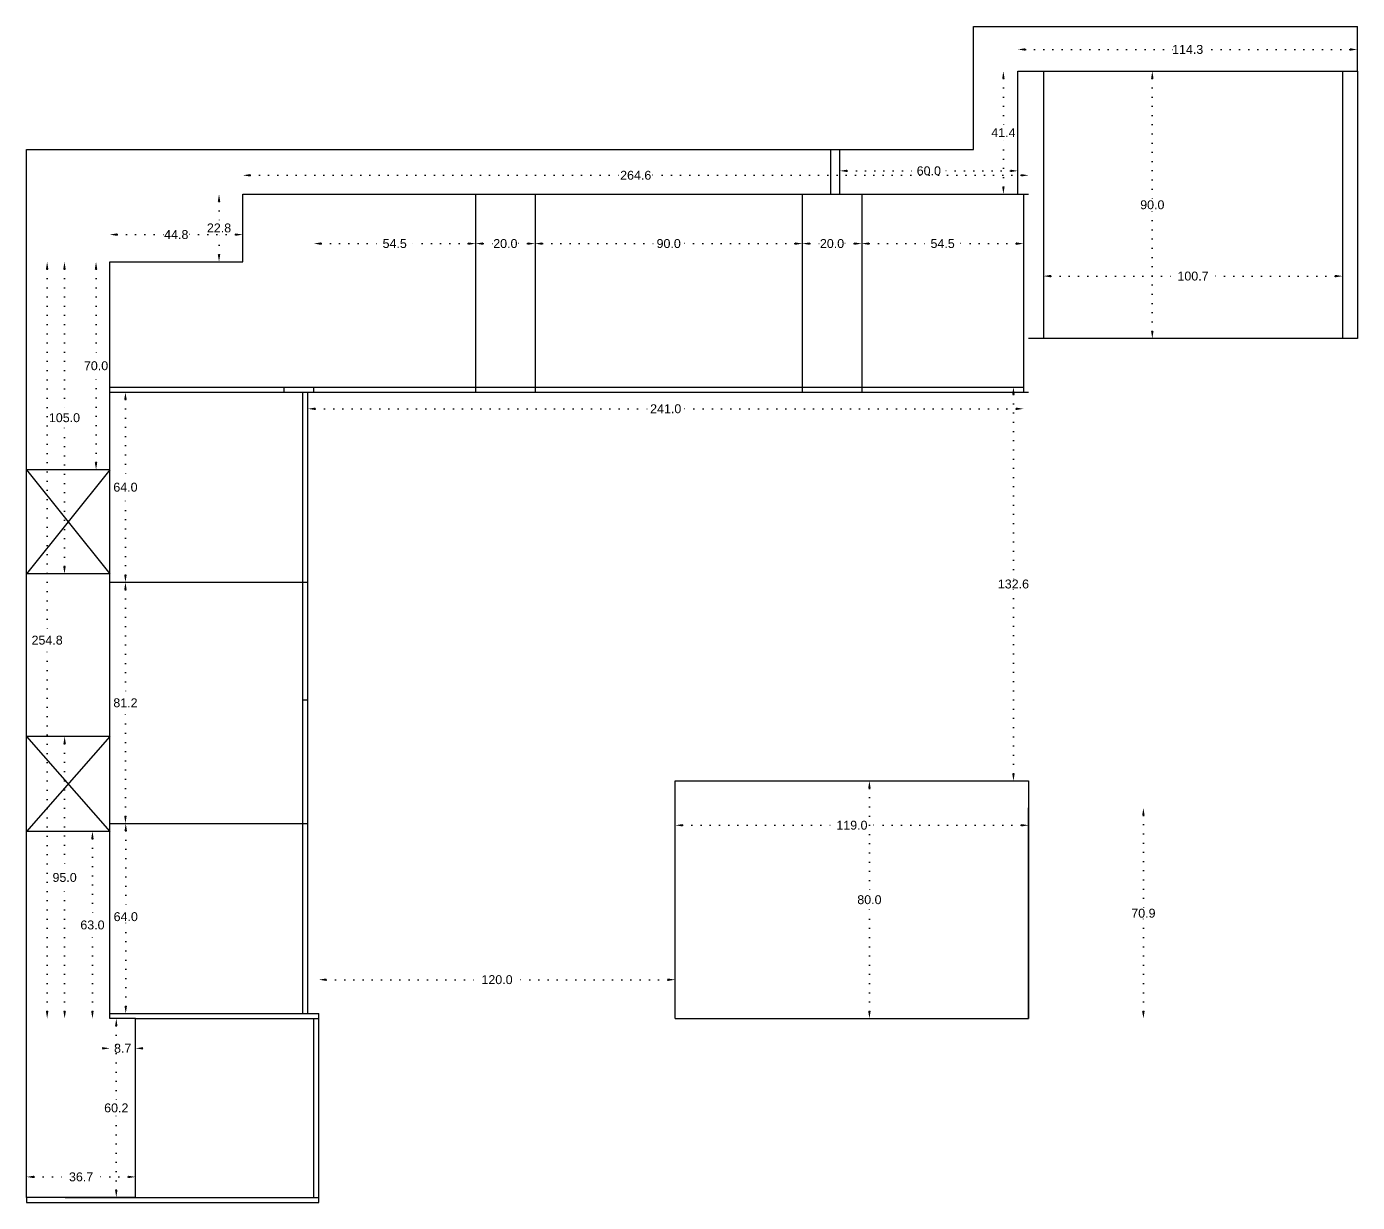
# Model space of a CAD drawing. Header units: centimetres. Extents: x 352 to 5210, y 215 to 1337.
# Drawn here: x 1857 to 2305.1, y 932.6 to 1328.5 of the extents above; entities that cross this region are included whole.
import ezdxf

# ---------------------------------------------------------------- set-up
doc = ezdxf.new("R2010")
doc.units = ezdxf.units.CM
doc.header["$MEASUREMENT"] = 0
doc.linetypes.add('ACAD_ISO07W100', pattern=[3, 0, -3])
doc.styles.get("Standard").update_dxf_attribs({"font": 'arial.ttf'})
doc.dimstyles.get("Standard").update_dxf_attribs({"dimtxt": 3, "dimasz": 2.5, "dimexe": 0.18, "dimexo": 0.0625, "dimgap": 0.09, "dimtad": 0, "dimtih": 1, "dimtoh": 1, "dimdec": 1, "dimzin": 0, "dimdsep": 46, "dimtxsty": 'Standard', "dimcen": 0.09, "dimse1": 1, "dimse2": 1, "dimadec": 0, "dimazin": 0, "dimtfac": 1, "dimtdec": 1, "dimtofl": 0, "dimtmove": 0, "dimatfit": 3, "dimfxl": 1, "dimtolj": 1, "dimtzin": 0, "dimarcsym": 0})

# ---------------------------------------------------------------- blocks, each defined once
blk = doc.blocks.new('*D87')
at = {"color": 0, "linetype": 'ACAD_ISO07W100', "lineweight": -2, "transparency": 16777216}
for p, q in [((1887.15, 992.01), (1887.15, 966.03)), ((1887.15, 936.81), (1887.15, 962.79))]:
    blk.add_line(p, q, dxfattribs=at)
at = {"color": 0, "transparency": 16777216}
for points in [[(1886.73, 992.01), (1887.56, 992.01), (1887.15, 994.51)], [(1886.73, 936.81), (1887.56, 936.81), (1887.15, 934.31)]]:
    blk.add_solid(points, dxfattribs=at)
at = {"layer": 'Defpoints', "color": 0, "transparency": 16777216}
for p in [(1887.15, 994.51), (1893.65, 994.51), (1893.65, 934.31)]:
    blk.add_point(p, dxfattribs=at)
at = {"color": 0, "transparency": 16777216, "insert": (1887.15, 964.41), "char_height": 3, "attachment_point": 5}
blk.add_mtext('\\A1;60.2', dxfattribs=at)
blk = doc.blocks.new('*D88')
at = {"color": 0, "linetype": 'ACAD_ISO07W100', "lineweight": -2, "transparency": 16777216}
for p, q in [((1859.45, 941.19), (1871.32, 941.19)), ((1891.15, 941.19), (1879.29, 941.19))]:
    blk.add_line(p, q, dxfattribs=at)
at = {"color": 0, "transparency": 16777216}
for points in [[(1859.45, 941.6), (1859.45, 940.77), (1856.95, 941.19)], [(1891.15, 941.6), (1891.15, 940.77), (1893.65, 941.19)]]:
    blk.add_solid(points, dxfattribs=at)
at = {"layer": 'Defpoints', "color": 0, "transparency": 16777216}
for p in [(1893.65, 941.19), (1856.95, 934.31), (1893.65, 934.31)]:
    blk.add_point(p, dxfattribs=at)
at = {"color": 0, "transparency": 16777216, "insert": (1875.3, 941.19), "char_height": 3, "attachment_point": 5}
blk.add_mtext('\\A1;36.7', dxfattribs=at)
blk = doc.blocks.new('*D89')
at = {"color": 0, "linetype": 'ACAD_ISO07W100', "lineweight": -2, "transparency": 16777216}
for p, q in [((1879.12, 1055.01), (1879.12, 1027.63)), ((1879.12, 997.01), (1879.12, 1024.39))]:
    blk.add_line(p, q, dxfattribs=at)
at = {"color": 0, "transparency": 16777216}
for points in [[(1878.7, 1055.01), (1879.53, 1055.01), (1879.12, 1057.51)], [(1878.7, 997.01), (1879.53, 997.01), (1879.12, 994.51)]]:
    blk.add_solid(points, dxfattribs=at)
at = {"layer": 'Defpoints', "color": 0, "transparency": 16777216}
for p in [(1884.95, 1057.51), (1879.12, 994.51), (1884.95, 994.51)]:
    blk.add_point(p, dxfattribs=at)
at = {"color": 0, "transparency": 16777216, "insert": (1879.12, 1026.01), "char_height": 3, "attachment_point": 5}
blk.add_mtext('\\A1;63.0', dxfattribs=at)
blk = doc.blocks.new('*D90')
at = {"color": 0, "linetype": 'ACAD_ISO07W100', "lineweight": -2, "transparency": 16777216}
for p, q in [((1869.75, 1087.01), (1869.75, 1043.63)), ((1869.75, 997.01), (1869.75, 1040.39))]:
    blk.add_line(p, q, dxfattribs=at)
at = {"color": 0, "transparency": 16777216}
for points in [[(1869.34, 1087.01), (1870.17, 1087.01), (1869.75, 1089.51)], [(1869.34, 997.01), (1870.17, 997.01), (1869.75, 994.51)]]:
    blk.add_solid(points, dxfattribs=at)
at = {"layer": 'Defpoints', "color": 0, "transparency": 16777216}
for p in [(1884.95, 1089.51), (1869.75, 994.51), (1884.95, 994.51)]:
    blk.add_point(p, dxfattribs=at)
at = {"color": 0, "transparency": 16777216, "insert": (1869.75, 1042.01), "char_height": 3, "attachment_point": 5}
blk.add_mtext('\\A1;95.0', dxfattribs=at)
blk = doc.blocks.new('*D91')
at = {"color": 0, "linetype": 'ACAD_ISO07W100', "lineweight": -2, "transparency": 16777216}
for p, q in [((1880.33, 1246.81), (1880.33, 1215.93)), ((1880.33, 1181.81), (1880.33, 1212.69))]:
    blk.add_line(p, q, dxfattribs=at)
at = {"color": 0, "transparency": 16777216}
for points in [[(1879.91, 1246.81), (1880.75, 1246.81), (1880.33, 1249.31)], [(1879.91, 1181.81), (1880.75, 1181.81), (1880.33, 1179.31)]]:
    blk.add_solid(points, dxfattribs=at)
at = {"layer": 'Defpoints', "color": 0, "transparency": 16777216}
for p in [(1880.33, 1249.31), (1884.95, 1249.31), (1884.95, 1179.31)]:
    blk.add_point(p, dxfattribs=at)
at = {"color": 0, "transparency": 16777216, "insert": (1880.33, 1214.31), "char_height": 3, "attachment_point": 5}
blk.add_mtext('\\A1;70.0', dxfattribs=at)
blk = doc.blocks.new('*D69')
at = {"color": 0, "linetype": 'ACAD_ISO07W100', "lineweight": -2, "transparency": 16777216}
for p, q in [((1869.7, 1246.81), (1869.7, 1198.43)), ((1869.7, 1146.81), (1869.7, 1195.19))]:
    blk.add_line(p, q, dxfattribs=at)
at = {"color": 0, "transparency": 16777216}
for points in [[(1869.28, 1246.81), (1870.12, 1246.81), (1869.7, 1249.31)], [(1869.28, 1146.81), (1870.12, 1146.81), (1869.7, 1144.31)]]:
    blk.add_solid(points, dxfattribs=at)
at = {"layer": 'Defpoints', "color": 0, "transparency": 16777216}
for p in [(1884.95, 1249.31), (1869.7, 1144.31), (1884.95, 1144.31)]:
    blk.add_point(p, dxfattribs=at)
at = {"color": 0, "transparency": 16777216, "insert": (1869.7, 1196.81), "char_height": 3, "attachment_point": 5}
blk.add_mtext('\\A1;105.0', dxfattribs=at)
blk = doc.blocks.new('*D70')
at = {"color": 0, "linetype": 'ACAD_ISO07W100', "lineweight": -2, "transparency": 16777216}
for p, q in [((2133.25, 1279.94), (2156.76, 1279.94)), ((2188.25, 1279.94), (2164.74, 1279.94))]:
    blk.add_line(p, q, dxfattribs=at)
at = {"color": 0, "transparency": 16777216}
for points in [[(2133.25, 1280.36), (2133.25, 1279.53), (2130.75, 1279.94)], [(2188.25, 1280.36), (2188.25, 1279.53), (2190.75, 1279.94)]]:
    blk.add_solid(points, dxfattribs=at)
at = {"layer": 'Defpoints', "color": 0, "transparency": 16777216}
for p in [(2130.75, 1279.94), (2130.75, 1272.11), (2190.75, 1272.11)]:
    blk.add_point(p, dxfattribs=at)
at = {"color": 0, "transparency": 16777216, "insert": (2160.75, 1279.94), "char_height": 3, "attachment_point": 5}
blk.add_mtext('\\A1;60.0', dxfattribs=at)
blk = doc.blocks.new('*D71')
at = {"color": 0, "linetype": 'ACAD_ISO07W100', "lineweight": -2, "transparency": 16777216}
for p, q in [((1863.86, 1246.81), (1863.86, 1123.53)), ((1863.86, 997.01), (1863.86, 1120.29))]:
    blk.add_line(p, q, dxfattribs=at)
at = {"color": 0, "transparency": 16777216}
for points in [[(1863.44, 1246.81), (1864.27, 1246.81), (1863.86, 1249.31)], [(1863.44, 997.01), (1864.27, 997.01), (1863.86, 994.51)]]:
    blk.add_solid(points, dxfattribs=at)
at = {"layer": 'Defpoints', "color": 0, "transparency": 16777216}
for p in [(1863.86, 1249.31), (1884.95, 1249.31), (1884.95, 994.51)]:
    blk.add_point(p, dxfattribs=at)
at = {"color": 0, "transparency": 16777216, "insert": (1863.86, 1121.91), "char_height": 3, "attachment_point": 5}
blk.add_mtext('\\A1;254.8', dxfattribs=at)
blk = doc.blocks.new('*D72')
at = {"color": 0, "linetype": 'ACAD_ISO07W100', "lineweight": -2, "transparency": 16777216}
for p, q in [((1882.45, 984.49), (1879.95, 984.49)), ((1896.15, 984.49), (1898.65, 984.49))]:
    blk.add_line(p, q, dxfattribs=at)
at = {"color": 0, "transparency": 16777216}
for points in [[(1882.45, 984.9), (1882.45, 984.07), (1884.95, 984.49)], [(1896.15, 984.9), (1896.15, 984.07), (1893.65, 984.49)]]:
    blk.add_solid(points, dxfattribs=at)
at = {"layer": 'Defpoints', "color": 0, "transparency": 16777216}
for p in [(1884.95, 994.51), (1893.65, 994.51), (1893.65, 984.49)]:
    blk.add_point(p, dxfattribs=at)
at = {"color": 0, "transparency": 16777216, "insert": (1889.3, 984.49), "char_height": 3, "attachment_point": 5}
blk.add_mtext('\\A1;8.7', dxfattribs=at)
blk = doc.blocks.new('*D73')
at = {"color": 0, "linetype": 'ACAD_ISO07W100', "lineweight": -2, "transparency": 16777216}
for p, q in [((1887.45, 1258.48), (1903.3, 1258.48)), ((1927.25, 1258.48), (1911.4, 1258.48))]:
    blk.add_line(p, q, dxfattribs=at)
at = {"color": 0, "transparency": 16777216}
for points in [[(1887.45, 1258.89), (1887.45, 1258.06), (1884.95, 1258.48)], [(1927.25, 1258.89), (1927.25, 1258.06), (1929.75, 1258.48)]]:
    blk.add_solid(points, dxfattribs=at)
at = {"layer": 'Defpoints', "color": 0, "transparency": 16777216}
for p in [(1929.75, 1258.48), (1884.95, 1249.31), (1929.75, 1249.31)]:
    blk.add_point(p, dxfattribs=at)
at = {"color": 0, "transparency": 16777216, "insert": (1907.35, 1258.48), "char_height": 3, "attachment_point": 5}
blk.add_mtext('\\A1;44.8', dxfattribs=at)
blk = doc.blocks.new('*D74')
at = {"color": 0, "linetype": 'ACAD_ISO07W100', "lineweight": -2, "transparency": 16777216}
for p, q in [((1921.74, 1269.61), (1921.74, 1262.33)), ((1921.74, 1251.81), (1921.74, 1259.09))]:
    blk.add_line(p, q, dxfattribs=at)
at = {"color": 0, "transparency": 16777216}
for points in [[(1921.32, 1269.61), (1922.15, 1269.61), (1921.74, 1272.11)], [(1921.32, 1251.81), (1922.15, 1251.81), (1921.74, 1249.31)]]:
    blk.add_solid(points, dxfattribs=at)
at = {"layer": 'Defpoints', "color": 0, "transparency": 16777216}
for p in [(1921.74, 1272.11), (1929.75, 1272.11), (1929.75, 1249.31)]:
    blk.add_point(p, dxfattribs=at)
at = {"color": 0, "transparency": 16777216, "insert": (1921.74, 1260.71), "char_height": 3, "attachment_point": 5}
blk.add_mtext('\\A1;22.8', dxfattribs=at)
blk = doc.blocks.new('*D75')
at = {"color": 0, "linetype": 'ACAD_ISO07W100', "lineweight": -2, "transparency": 16777216}
for p, q in [((1932.25, 1278.44), (2056.88, 1278.44)), ((2191.85, 1278.44), (2067.23, 1278.44))]:
    blk.add_line(p, q, dxfattribs=at)
at = {"color": 0, "transparency": 16777216}
for points in [[(1932.25, 1278.86), (1932.25, 1278.03), (1929.75, 1278.44)], [(2191.85, 1278.86), (2191.85, 1278.03), (2194.35, 1278.44)]]:
    blk.add_solid(points, dxfattribs=at)
at = {"layer": 'Defpoints', "color": 0, "transparency": 16777216}
for p in [(2194.35, 1278.44), (1929.75, 1272.11), (2194.35, 1272.11)]:
    blk.add_point(p, dxfattribs=at)
at = {"color": 0, "transparency": 16777216, "insert": (2062.05, 1278.44), "char_height": 3, "attachment_point": 5}
blk.add_mtext('\\A1;264.6', dxfattribs=at)
blk = doc.blocks.new('*D76')
at = {"color": 0, "linetype": 'ACAD_ISO07W100', "lineweight": -2, "transparency": 16777216}
for p, q in [((2193.25, 1320.81), (2242.89, 1320.81)), ((2302.55, 1320.81), (2252.91, 1320.81))]:
    blk.add_line(p, q, dxfattribs=at)
at = {"color": 0, "transparency": 16777216}
for points in [[(2193.25, 1321.23), (2193.25, 1320.39), (2190.75, 1320.81)], [(2302.55, 1321.23), (2302.55, 1320.39), (2305.05, 1320.81)]]:
    blk.add_solid(points, dxfattribs=at)
at = {"layer": 'Defpoints', "color": 0, "transparency": 16777216}
for p in [(2305.05, 1320.81), (2190.75, 1313.51), (2305.05, 1313.51)]:
    blk.add_point(p, dxfattribs=at)
at = {"color": 0, "transparency": 16777216, "insert": (2247.9, 1320.81), "char_height": 3, "attachment_point": 5}
blk.add_mtext('\\A1;114.3', dxfattribs=at)
blk = doc.blocks.new('*D77')
at = {"color": 0, "linetype": 'ACAD_ISO07W100', "lineweight": -2, "transparency": 16777216}
for p, q in [((2185.85, 1311.01), (2185.85, 1294.41)), ((2185.85, 1274.61), (2185.85, 1291.21))]:
    blk.add_line(p, q, dxfattribs=at)
at = {"color": 0, "transparency": 16777216}
for points in [[(2185.44, 1311.01), (2186.27, 1311.01), (2185.85, 1313.51)], [(2185.44, 1274.61), (2186.27, 1274.61), (2185.85, 1272.11)]]:
    blk.add_solid(points, dxfattribs=at)
at = {"layer": 'Defpoints', "color": 0, "transparency": 16777216}
for p in [(2185.85, 1313.51), (2190.75, 1313.51), (2190.75, 1272.11)]:
    blk.add_point(p, dxfattribs=at)
at = {"color": 0, "transparency": 16777216, "insert": (2185.85, 1292.81), "char_height": 3, "attachment_point": 5}
blk.add_mtext('\\A1;41.4', dxfattribs=at)
blk = doc.blocks.new('*D78')
at = {"color": 0, "linetype": 'ACAD_ISO07W100', "lineweight": -2, "transparency": 16777216}
for p, q in [((1890.33, 1057.71), (1890.33, 1030.42)), ((1890.33, 998.71), (1890.33, 1027.18))]:
    blk.add_line(p, q, dxfattribs=at)
at = {"color": 0, "transparency": 16777216}
for points in [[(1889.91, 1057.71), (1890.74, 1057.71), (1890.33, 1060.21)], [(1889.91, 998.71), (1890.74, 998.71), (1890.33, 996.21)]]:
    blk.add_solid(points, dxfattribs=at)
at = {"layer": 'Defpoints', "color": 0, "transparency": 16777216}
for p in [(1884.95, 1060.21), (1884.95, 996.21), (1890.33, 996.21)]:
    blk.add_point(p, dxfattribs=at)
at = {"color": 0, "transparency": 16777216, "insert": (1890.33, 1028.8), "char_height": 3, "attachment_point": 5}
blk.add_mtext('\\A1;64.0', dxfattribs=at)
blk = doc.blocks.new('*D79')
at = {"color": 0, "linetype": 'ACAD_ISO07W100', "lineweight": -2, "transparency": 16777216}
for p, q in [((1890.23, 1202.91), (1890.23, 1175.03)), ((1890.23, 1143.91), (1890.23, 1171.79))]:
    blk.add_line(p, q, dxfattribs=at)
at = {"color": 0, "transparency": 16777216}
for points in [[(1889.81, 1202.91), (1890.65, 1202.91), (1890.23, 1205.41)], [(1889.81, 1143.91), (1890.65, 1143.91), (1890.23, 1141.41)]]:
    blk.add_solid(points, dxfattribs=at)
at = {"layer": 'Defpoints', "color": 0, "transparency": 16777216}
for p in [(1884.95, 1205.41), (1884.95, 1141.41), (1890.23, 1141.41)]:
    blk.add_point(p, dxfattribs=at)
at = {"color": 0, "transparency": 16777216, "insert": (1890.23, 1173.41), "char_height": 3, "attachment_point": 5}
blk.add_mtext('\\A1;64.0', dxfattribs=at)
blk = doc.blocks.new('*D80')
at = {"color": 0, "linetype": 'ACAD_ISO07W100', "lineweight": -2, "transparency": 16777216}
for p, q in [((1890.23, 1138.91), (1890.23, 1102.43)), ((1890.23, 1062.71), (1890.23, 1099.19))]:
    blk.add_line(p, q, dxfattribs=at)
at = {"color": 0, "transparency": 16777216}
for points in [[(1889.81, 1138.91), (1890.65, 1138.91), (1890.23, 1141.41)], [(1889.81, 1062.71), (1890.65, 1062.71), (1890.23, 1060.21)]]:
    blk.add_solid(points, dxfattribs=at)
at = {"layer": 'Defpoints', "color": 0, "transparency": 16777216}
for p in [(1884.95, 1141.41), (1884.95, 1060.21), (1890.23, 1060.21)]:
    blk.add_point(p, dxfattribs=at)
at = {"color": 0, "transparency": 16777216, "insert": (1890.23, 1100.81), "char_height": 3, "attachment_point": 5}
blk.add_mtext('\\A1;81.2', dxfattribs=at)
blk = doc.blocks.new('*D81')
at = {"color": 0, "linetype": 'ACAD_ISO07W100', "lineweight": -2, "transparency": 16777216}
for p, q in [((1954.15, 1199.82), (2066.98, 1199.82)), ((2190.15, 1199.82), (2077.32, 1199.82))]:
    blk.add_line(p, q, dxfattribs=at)
at = {"color": 0, "transparency": 16777216}
for points in [[(1954.15, 1200.24), (1954.15, 1199.41), (1951.65, 1199.82)], [(2190.15, 1200.24), (2190.15, 1199.41), (2192.65, 1199.82)]]:
    blk.add_solid(points, dxfattribs=at)
at = {"layer": 'Defpoints', "color": 0, "transparency": 16777216}
for p in [(1951.65, 1205.41), (2192.65, 1205.41), (2192.65, 1199.82)]:
    blk.add_point(p, dxfattribs=at)
at = {"color": 0, "transparency": 16777216, "insert": (2072.15, 1199.82), "char_height": 3, "attachment_point": 5}
blk.add_mtext('\\A1;241.0', dxfattribs=at)
blk = doc.blocks.new('*D82')
at = {"color": 0, "linetype": 'ACAD_ISO07W100', "lineweight": -2, "transparency": 16777216}
for p, q in [((1956.15, 1255.45), (1976.9, 1255.45)), ((2005.65, 1255.45), (1984.9, 1255.45))]:
    blk.add_line(p, q, dxfattribs=at)
at = {"color": 0, "transparency": 16777216}
for points in [[(1956.15, 1255.86), (1956.15, 1255.03), (1953.65, 1255.45)], [(2005.65, 1255.86), (2005.65, 1255.03), (2008.15, 1255.45)]]:
    blk.add_solid(points, dxfattribs=at)
at = {"layer": 'Defpoints', "color": 0, "transparency": 16777216}
for p in [(2008.15, 1272.11), (1953.65, 1255.45), (1953.65, 1207.11)]:
    blk.add_point(p, dxfattribs=at)
at = {"color": 0, "transparency": 16777216, "insert": (1980.9, 1255.45), "char_height": 3, "attachment_point": 5}
blk.add_mtext('\\A1;54.5', dxfattribs=at)
blk = doc.blocks.new('*D83')
at = {"color": 0, "linetype": 'ACAD_ISO07W100', "lineweight": -2, "transparency": 16777216}
for p, q in [((2010.65, 1255.45), (2014.15, 1255.45)), ((2025.65, 1255.45), (2022.16, 1255.45))]:
    blk.add_line(p, q, dxfattribs=at)
at = {"color": 0, "transparency": 16777216}
for points in [[(2010.65, 1255.86), (2010.65, 1255.03), (2008.15, 1255.45)], [(2025.65, 1255.86), (2025.65, 1255.03), (2028.15, 1255.45)]]:
    blk.add_solid(points, dxfattribs=at)
at = {"layer": 'Defpoints', "color": 0, "transparency": 16777216}
for p in [(2008.15, 1272.11), (2028.15, 1272.11), (2008.15, 1255.45)]:
    blk.add_point(p, dxfattribs=at)
at = {"color": 0, "transparency": 16777216, "insert": (2018.15, 1255.45), "char_height": 3, "attachment_point": 5}
blk.add_mtext('\\A1;20.0', dxfattribs=at)
blk = doc.blocks.new('*D84')
at = {"color": 0, "linetype": 'ACAD_ISO07W100', "lineweight": -2, "transparency": 16777216}
for p, q in [((2030.65, 1255.45), (2069.17, 1255.45)), ((2115.65, 1255.45), (2077.13, 1255.45))]:
    blk.add_line(p, q, dxfattribs=at)
at = {"color": 0, "transparency": 16777216}
for points in [[(2030.65, 1255.86), (2030.65, 1255.03), (2028.15, 1255.45)], [(2115.65, 1255.86), (2115.65, 1255.03), (2118.15, 1255.45)]]:
    blk.add_solid(points, dxfattribs=at)
at = {"layer": 'Defpoints', "color": 0, "transparency": 16777216}
for p in [(2028.15, 1272.11), (2118.15, 1272.11), (2028.15, 1255.45)]:
    blk.add_point(p, dxfattribs=at)
at = {"color": 0, "transparency": 16777216, "insert": (2073.15, 1255.45), "char_height": 3, "attachment_point": 5}
blk.add_mtext('\\A1;90.0', dxfattribs=at)
blk = doc.blocks.new('*D85')
at = {"color": 0, "linetype": 'ACAD_ISO07W100', "lineweight": -2, "transparency": 16777216}
for p, q in [((2120.65, 1255.45), (2124.15, 1255.45)), ((2135.65, 1255.45), (2132.16, 1255.45))]:
    blk.add_line(p, q, dxfattribs=at)
at = {"color": 0, "transparency": 16777216}
for points in [[(2120.65, 1255.86), (2120.65, 1255.03), (2118.15, 1255.45)], [(2135.65, 1255.86), (2135.65, 1255.03), (2138.15, 1255.45)]]:
    blk.add_solid(points, dxfattribs=at)
at = {"layer": 'Defpoints', "color": 0, "transparency": 16777216}
for p in [(2118.15, 1272.11), (2138.15, 1272.11), (2118.15, 1255.45)]:
    blk.add_point(p, dxfattribs=at)
at = {"color": 0, "transparency": 16777216, "insert": (2128.15, 1255.45), "char_height": 3, "attachment_point": 5}
blk.add_mtext('\\A1;20.0', dxfattribs=at)
blk = doc.blocks.new('*D86')
at = {"color": 0, "linetype": 'ACAD_ISO07W100', "lineweight": -2, "transparency": 16777216}
for p, q in [((2140.65, 1255.45), (2161.4, 1255.45)), ((2190.15, 1255.45), (2169.4, 1255.45))]:
    blk.add_line(p, q, dxfattribs=at)
at = {"color": 0, "transparency": 16777216}
for points in [[(2140.65, 1255.86), (2140.65, 1255.03), (2138.15, 1255.45)], [(2190.15, 1255.86), (2190.15, 1255.03), (2192.65, 1255.45)]]:
    blk.add_solid(points, dxfattribs=at)
at = {"layer": 'Defpoints', "color": 0, "transparency": 16777216}
for p in [(2138.15, 1272.11), (2192.65, 1272.11), (2138.15, 1255.45)]:
    blk.add_point(p, dxfattribs=at)
at = {"color": 0, "transparency": 16777216, "insert": (2165.4, 1255.45), "char_height": 3, "attachment_point": 5}
blk.add_mtext('\\A1;54.5', dxfattribs=at)
blk = doc.blocks.new('*D123')
at = {"color": 0, "linetype": 'ACAD_ISO07W100', "lineweight": -2, "transparency": 16777216}
for p, q in [((2077.85, 1059.59), (2129.85, 1059.59)), ((2191.85, 1059.59), (2139.86, 1059.59))]:
    blk.add_line(p, q, dxfattribs=at)
at = {"color": 0, "transparency": 16777216}
for points in [[(2077.85, 1060), (2077.85, 1059.17), (2075.35, 1059.59)], [(2191.85, 1060), (2191.85, 1059.17), (2194.35, 1059.59)]]:
    blk.add_solid(points, dxfattribs=at)
at = {"layer": 'Defpoints', "color": 0, "transparency": 16777216}
for p in [(2075.35, 1074.51), (2194.35, 1059.59), (2194.35, 1016.3)]:
    blk.add_point(p, dxfattribs=at)
at = {"color": 0, "transparency": 16777216, "insert": (2134.85, 1059.59), "char_height": 3, "attachment_point": 5}
blk.add_mtext('\\A1;119.0', dxfattribs=at)
blk = doc.blocks.new('*D124')
at = {"color": 0, "linetype": 'ACAD_ISO07W100', "lineweight": -2, "transparency": 16777216}
for p, q in [((2233, 1062.91), (2233, 1031.58)), ((2233, 997.01), (2233, 1028.34))]:
    blk.add_line(p, q, dxfattribs=at)
at = {"color": 0, "transparency": 16777216}
for points in [[(2232.58, 1062.91), (2233.42, 1062.91), (2233, 1065.41)], [(2232.58, 997.01), (2233.42, 997.01), (2233, 994.51)]]:
    blk.add_solid(points, dxfattribs=at)
at = {"layer": 'Defpoints', "color": 0, "transparency": 16777216}
for p in [(2194.35, 1065.41), (2233, 1065.41), (2194.35, 994.51)]:
    blk.add_point(p, dxfattribs=at)
at = {"color": 0, "transparency": 16777216, "insert": (2233, 1029.96), "char_height": 3, "attachment_point": 5}
blk.add_mtext('\\A1;70.9', dxfattribs=at)
blk = doc.blocks.new('*D125')
at = {"color": 0, "linetype": 'ACAD_ISO07W100', "lineweight": -2, "transparency": 16777216}
for p, q in [((2236, 1311.01), (2236, 1270.13)), ((2236, 1226.01), (2236, 1266.89))]:
    blk.add_line(p, q, dxfattribs=at)
at = {"color": 0, "transparency": 16777216}
for points in [[(2235.58, 1311.01), (2236.42, 1311.01), (2236, 1313.51)], [(2235.58, 1226.01), (2236.42, 1226.01), (2236, 1223.51)]]:
    blk.add_solid(points, dxfattribs=at)
at = {"layer": 'Defpoints', "color": 0, "transparency": 16777216}
for p in [(2199.35, 1313.51), (2236, 1313.51), (2199.35, 1223.51)]:
    blk.add_point(p, dxfattribs=at)
at = {"color": 0, "transparency": 16777216, "insert": (2236, 1268.51), "char_height": 3, "attachment_point": 5}
blk.add_mtext('\\A1;90.0', dxfattribs=at)
blk = doc.blocks.new('*D126')
at = {"color": 0, "linetype": 'ACAD_ISO07W100', "lineweight": -2, "transparency": 16777216}
for p, q in [((2201.85, 1244.5), (2244.69, 1244.5)), ((2297.55, 1244.5), (2254.71, 1244.5))]:
    blk.add_line(p, q, dxfattribs=at)
at = {"color": 0, "transparency": 16777216}
for points in [[(2201.85, 1244.92), (2201.85, 1244.08), (2199.35, 1244.5)], [(2297.55, 1244.92), (2297.55, 1244.08), (2300.05, 1244.5)]]:
    blk.add_solid(points, dxfattribs=at)
at = {"layer": 'Defpoints', "color": 0, "transparency": 16777216}
for p in [(2300.05, 1244.5), (2199.35, 1223.51), (2300.05, 1223.51)]:
    blk.add_point(p, dxfattribs=at)
at = {"color": 0, "transparency": 16777216, "insert": (2249.7, 1244.5), "char_height": 3, "attachment_point": 5}
blk.add_mtext('\\A1;100.7', dxfattribs=at)
blk = doc.blocks.new('*D128')
at = {"color": 0, "linetype": 'ACAD_ISO07W100', "lineweight": -2, "transparency": 16777216}
for p, q in [((2189.24, 1204.61), (2189.24, 1142.43)), ((2189.24, 1077.01), (2189.24, 1139.19))]:
    blk.add_line(p, q, dxfattribs=at)
at = {"color": 0, "transparency": 16777216}
for points in [[(2188.82, 1204.61), (2189.66, 1204.61), (2189.24, 1207.11)], [(2188.82, 1077.01), (2189.66, 1077.01), (2189.24, 1074.51)]]:
    blk.add_solid(points, dxfattribs=at)
at = {"layer": 'Defpoints', "color": 0, "transparency": 16777216}
for p in [(2189.24, 1207.11), (2194.35, 1207.11), (2194.35, 1074.51)]:
    blk.add_point(p, dxfattribs=at)
at = {"color": 0, "transparency": 16777216, "insert": (2189.24, 1140.81), "char_height": 3, "attachment_point": 5}
blk.add_mtext('\\A1;132.6', dxfattribs=at)
blk = doc.blocks.new('*D130')
at = {"color": 0, "linetype": 'ACAD_ISO07W100', "lineweight": -2, "transparency": 16777216}
for p, q in [((2140.74, 1072.01), (2140.74, 1036.13)), ((2140.74, 997.01), (2140.74, 1032.89))]:
    blk.add_line(p, q, dxfattribs=at)
at = {"color": 0, "transparency": 16777216}
for points in [[(2140.32, 1072.01), (2141.16, 1072.01), (2140.74, 1074.51)], [(2140.32, 997.01), (2141.16, 997.01), (2140.74, 994.51)]]:
    blk.add_solid(points, dxfattribs=at)
at = {"layer": 'Defpoints', "color": 0, "transparency": 16777216}
for p in [(2140.74, 1074.51), (2194.35, 1074.51), (2194.35, 994.51)]:
    blk.add_point(p, dxfattribs=at)
at = {"color": 0, "transparency": 16777216, "insert": (2140.74, 1034.51), "char_height": 3, "attachment_point": 5}
blk.add_mtext('\\A1;80.0', dxfattribs=at)
blk = doc.blocks.new('*D131')
at = {"color": 0, "linetype": 'ACAD_ISO07W100', "lineweight": -2, "transparency": 16777216}
for p, q in [((1957.85, 1007.59), (2010.35, 1007.59)), ((2072.85, 1007.59), (2020.36, 1007.59))]:
    blk.add_line(p, q, dxfattribs=at)
at = {"color": 0, "transparency": 16777216}
for points in [[(1957.85, 1008), (1957.85, 1007.17), (1955.35, 1007.59)], [(2072.85, 1008), (2072.85, 1007.17), (2075.35, 1007.59)]]:
    blk.add_solid(points, dxfattribs=at)
at = {"layer": 'Defpoints', "color": 0, "transparency": 16777216}
for p in [(1955.35, 1007.59), (1955.35, 994.51), (2075.35, 994.51)]:
    blk.add_point(p, dxfattribs=at)
at = {"color": 0, "transparency": 16777216, "insert": (2015.35, 1007.59), "char_height": 3, "attachment_point": 5}
blk.add_mtext('\\A1;120.0', dxfattribs=at)

msp = doc.modelspace()

# ---------------------------------------------------------------- linework, layer by layer
for p, q in [((2175.75, 1287.11), (2175.75, 1328.51)), ((2175.75, 1328.51), (2305.05, 1328.51)), ((2305.05, 1313.51), (2305.05, 1328.51)), ((2190.75, 1272.11), (2190.75, 1313.51)), ((2190.75, 1313.51), (2305.05, 1313.51)), ((2199.35, 1313.51), (2199.35, 1223.51)), ((2300.05, 1313.51), (2300.05, 1223.51)), ((2305.05, 1313.51), (2305.05, 1223.51)), ((1856.95, 1287.11), (2175.75, 1287.11)), ((1856.95, 934.31), (1856.95, 1287.11)), ((2127.75, 1272.11), (2127.75, 1287.11)), ((2130.75, 1272.11), (2130.75, 1287.11)), ((1929.75, 1249.31), (1929.75, 1272.11)), ((1929.75, 1272.11), (2194.35, 1272.11)), ((2008.15, 1272.11), (2008.15, 1205.41)), ((2028.15, 1272.11), (2028.15, 1205.41)), ((2118.15, 1272.11), (2118.15, 1205.41)), ((2138.15, 1272.11), (2138.15, 1205.41)), ((2192.65, 1272.11), (2192.65, 1205.41)), ((1884.95, 994.51), (1884.95, 1249.31)), ((1884.95, 1249.31), (1929.75, 1249.31)), ((2305.05, 1223.51), (2194.35, 1223.51)), ((1884.95, 1207.11), (2192.65, 1207.11)), ((1884.95, 1205.41), (2194.35, 1205.41)), ((1943.65, 1205.41), (1943.65, 1207.11)), ((1949.95, 996.21), (1949.95, 1205.41)), ((1951.65, 996.21), (1951.65, 1205.41)), ((1951.65, 1205.41), (1953.65, 1205.41)), ((1953.65, 1205.41), (1953.65, 1207.11)), ((1884.95, 1179.31), (1856.95, 1179.31)), ((1884.95, 1179.31), (1856.95, 1144.31)), ((1856.95, 1179.31), (1884.95, 1144.31)), ((1884.95, 1144.31), (1856.95, 1144.31)), ((1884.95, 1141.41), (1951.65, 1141.41)), ((1951.65, 1101.66), (1949.95, 1101.66)), ((1884.95, 1089.51), (1856.95, 1089.51)), ((1884.95, 1089.51), (1856.95, 1057.51)), ((1856.95, 1089.51), (1884.95, 1057.51)), ((2075.35, 994.51), (2075.35, 1074.51)), ((2075.35, 1074.51), (2194.35, 1074.51)), ((2194.35, 1074.51), (2194.35, 994.51)), ((2194.35, 994.51), (2194.35, 1065.41)), ((1884.95, 1060.21), (1951.65, 1060.21)), ((1884.95, 1057.51), (1856.95, 1057.51)), ((1884.95, 996.21), (1955.35, 996.21)), ((1955.35, 932.61), (1955.35, 996.21)), ((1893.65, 994.51), (1884.95, 994.51)), ((1893.65, 934.31), (1893.65, 994.51)), ((1893.65, 994.51), (1955.35, 994.51)), ((1953.65, 934.31), (1953.65, 994.51)), ((2075.35, 994.51), (2194.35, 994.51)), ((2075.35, 994.51), (2194.35, 994.51)), ((1893.65, 934.31), (1856.95, 934.31)), ((1856.95, 934.31), (1856.95, 932.61)), ((1856.95, 932.61), (1955.35, 932.61)), ((1869.95, 934.31), (1893.65, 934.31)), ((1893.65, 934.31), (1955.35, 934.31))]:
    msp.add_line(p, q)

# ---------------------------------------------------------------- dimensions: what is measured, and where the dimension line sits
for base, p1, p2, picture, middle in [((2305.05, 1320.81), (2190.75, 1313.51), (2305.05, 1313.51), '*D76', (2247.9, 1320.81)), ((2130.75, 1279.94), (2190.75, 1272.11), (2130.75, 1272.11), '*D70', (2160.75, 1279.94)), ((1953.65, 1255.45), (2008.15, 1272.11), (1953.65, 1207.11), '*D82', (1980.9, 1255.45)), ((2008.15, 1255.45), (2028.15, 1272.11), (2008.15, 1272.11), '*D83', (2018.15, 1255.45)), ((2028.15, 1255.45), (2118.15, 1272.11), (2028.15, 1272.11), '*D84', (2073.15, 1255.45)), ((2118.15, 1255.45), (2138.15, 1272.11), (2118.15, 1272.11), '*D85', (2128.15, 1255.45)), ((2138.15, 1255.45), (2192.65, 1272.11), (2138.15, 1272.11), '*D86', (2165.4, 1255.45)), ((1929.75, 1258.48), (1884.95, 1249.31), (1929.75, 1249.31), '*D73', (1907.35, 1258.48)), ((2300.05, 1244.5), (2199.35, 1223.51), (2300.05, 1223.51), '*D126', (2249.7, 1244.5)), ((2192.65, 1199.82), (1951.65, 1205.41), (2192.65, 1205.41), '*D81', (2072.15, 1199.82)), ((2194.35, 1059.59), (2075.35, 1074.51), (2194.35, 1016.3), '*D123', (2134.85, 1059.59)), ((1955.35, 1007.59), (2075.35, 994.51), (1955.35, 994.51), '*D131', (2015.35, 1007.59)), ((1893.65, 984.49), (1884.95, 994.51), (1893.65, 994.51), '*D72', (1889.3, 984.49)), ((1893.65, 941.19), (1856.95, 934.31), (1893.65, 934.31), '*D88', (1875.3, 941.19))]:
    dim = msp.add_linear_dim(base=base, p1=p1, p2=p2, dimstyle='Standard')
    dim.commit()
    dim.dimension.update_dxf_attribs({"geometry": picture, "text_midpoint": middle})
for base, p1, p2, angle, picture, middle in [((2185.85, 1313.51), (2190.75, 1272.11), (2190.75, 1313.51), 270, '*D77', (2185.85, 1292.81)), ((2236, 1313.51), (2199.35, 1223.51), (2199.35, 1313.51), 90, '*D125', (2236, 1268.51)), ((1921.74, 1272.11), (1929.75, 1249.31), (1929.75, 1272.11), 270, '*D74', (1921.74, 1260.71)), ((1863.86, 1249.31), (1884.95, 994.51), (1884.95, 1249.31), 270, '*D71', (1863.86, 1121.91)), ((1869.7, 1144.31), (1884.95, 1249.31), (1884.95, 1144.31), 90, '*D69', (1869.7, 1196.81)), ((1880.33, 1249.31), (1884.95, 1179.31), (1884.95, 1249.31), 90, '*D91', (1880.33, 1214.31)), ((2189.24, 1207.11), (2194.35, 1074.51), (2194.35, 1207.11), 90, '*D128', (2189.24, 1140.81)), ((1890.23, 1060.21), (1884.95, 1141.41), (1884.95, 1060.21), 90, '*D80', (1890.23, 1100.81)), ((1869.75, 994.51), (1884.95, 1089.51), (1884.95, 994.51), 90, '*D90', (1869.75, 1042.01)), ((2140.74, 1074.51), (2194.35, 994.51), (2194.35, 1074.51), 90, '*D130', (2140.74, 1034.51)), ((2233, 1065.41), (2194.35, 994.51), (2194.35, 1065.41), 90, '*D124', (2233, 1029.96)), ((1879.12, 994.51), (1884.95, 1057.51), (1884.95, 994.51), 90, '*D89', (1879.12, 1026.01)), ((1887.15, 994.51), (1893.65, 934.31), (1893.65, 994.51), 270, '*D87', (1887.15, 964.41))]:
    dim = msp.add_linear_dim(base=base, p1=p1, p2=p2, angle=angle, dimstyle='Standard')
    dim.commit()
    dim.dimension.update_dxf_attribs({"geometry": picture, "text_midpoint": middle})
dim = msp.add_linear_dim(base=(2194.35, 1278.44), p1=(1929.75, 1272.11), p2=(2194.35, 1272.11), dimstyle='Standard')
dim.commit()
dim.dimension.update_dxf_attribs({"geometry": '*D75', "text_midpoint": (2062.05, 1278.44), "dimtype": 160})
for base, p1, p2, picture, middle in [((1890.23, 1141.41), (1884.95, 1205.41), (1884.95, 1141.41), '*D79', (1890.23, 1173.41)), ((1890.33, 996.21), (1884.95, 1060.21), (1884.95, 996.21), '*D78', (1890.33, 1028.8))]:
    dim = msp.add_linear_dim(base=base, p1=p1, p2=p2, angle=270, dimstyle='Standard')
    dim.commit()
    dim.dimension.update_dxf_attribs({"geometry": picture, "text_midpoint": middle, "dimtype": 160})

doc.saveas('drawing.dxf')
